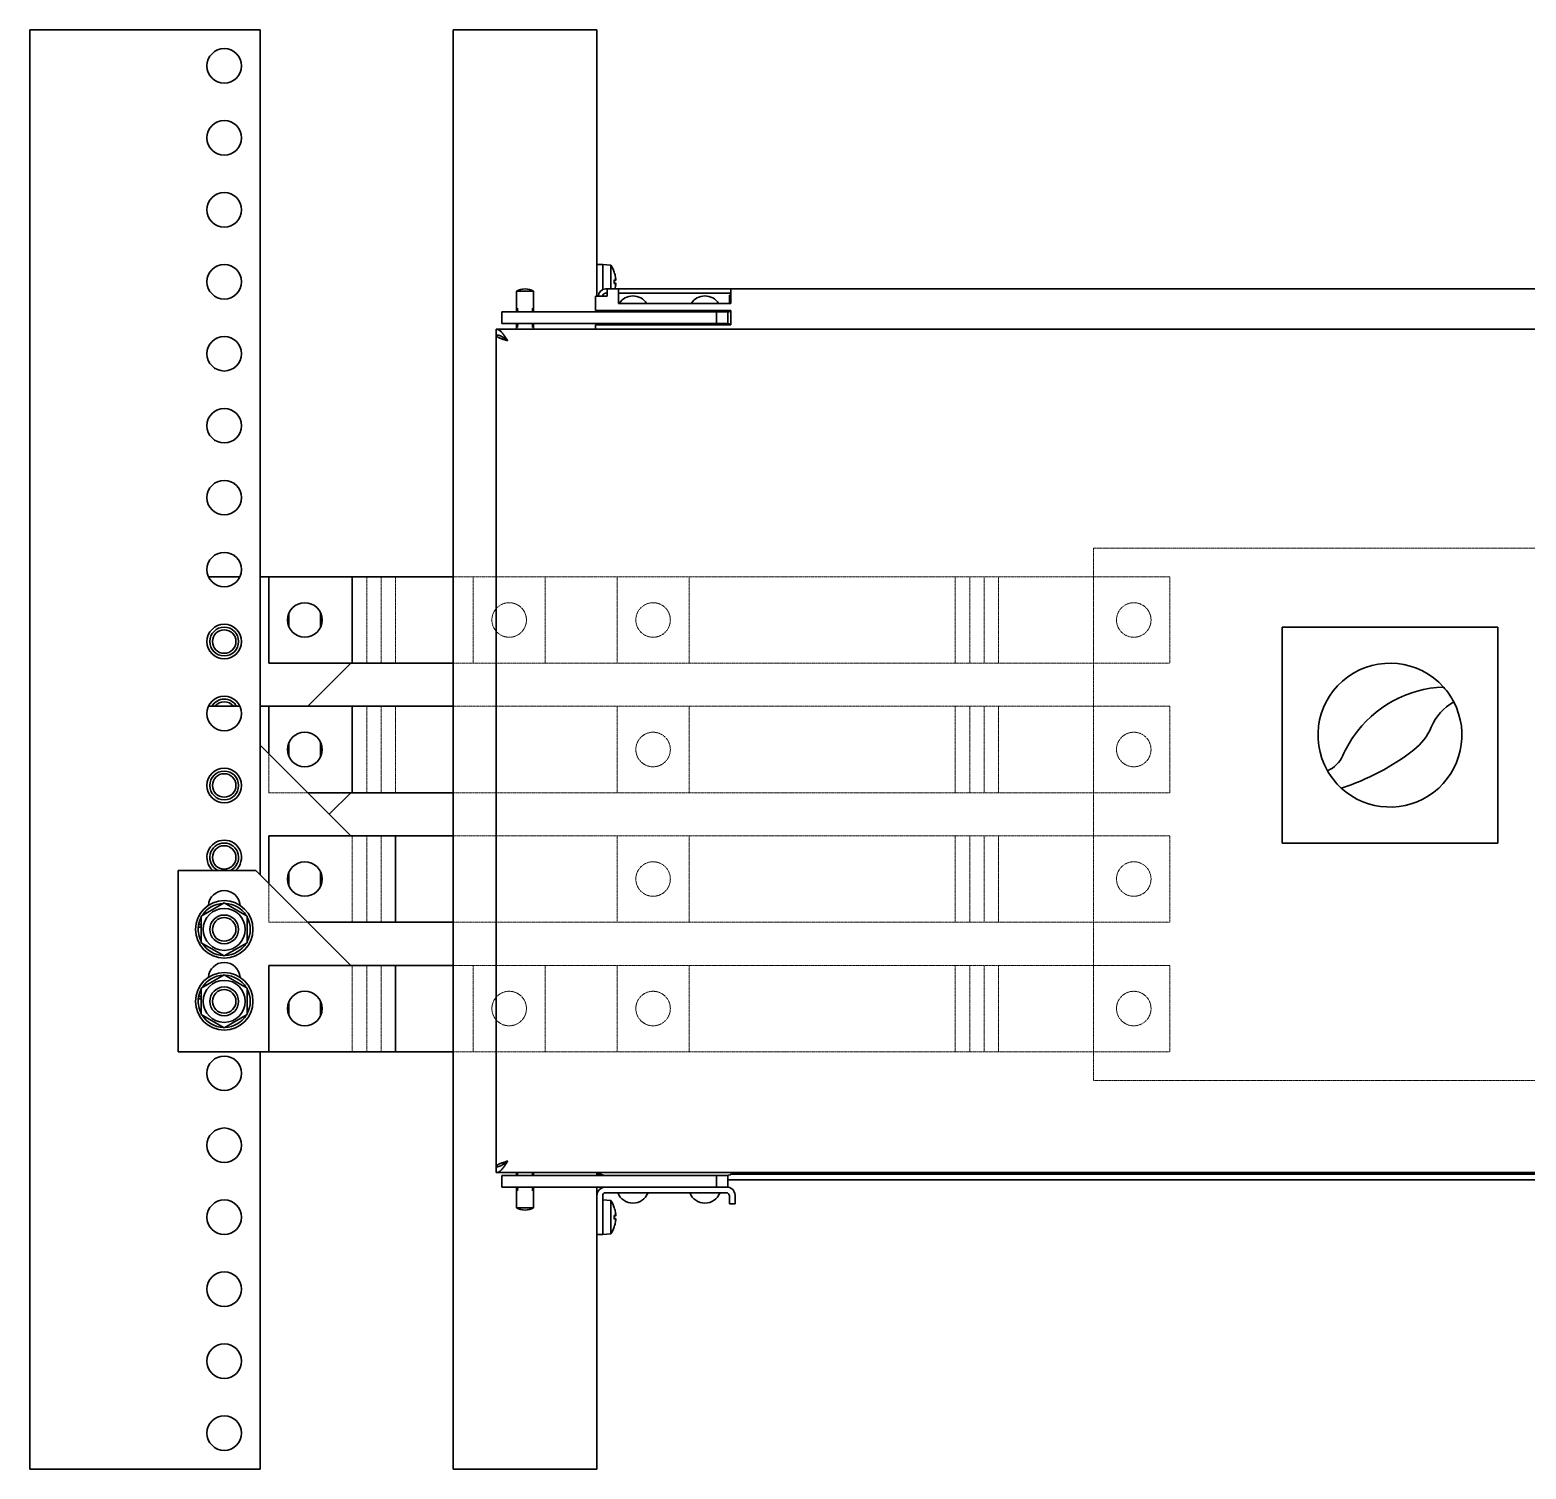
# Model space of a CAD drawing. Header units: millimetres. Extents: x -116965 to 323937, y 291661 to 566926.
# Drawn here: x -13696 to -13176, y 314411 to 314911 of the extents above; entities that cross this region are included whole.
import ezdxf

# ---------------------------------------------------------------- set-up
doc = ezdxf.new("R2010")
doc.units = ezdxf.units.MM
doc.linetypes.add('DASHED', pattern=[0.75, 0.5, -0.25])
doc.layers.add('Hidden Edges(Schneider)', color=7, linetype='DASHED', lineweight=18)
doc.layers.add('Visible Edges(Schneider)', color=7, linetype='Continuous', lineweight=35)

msp = doc.modelspace()

# ---------------------------------------------------------------- linework, layer by layer
at = {"layer": 'Hidden Edges(Schneider)', "ltscale": 0.139436}
for p, q in [((-13326.573145, 314730.988073), (-13071.573145, 314730.988073)), ((-13071.573145, 314545.988073), (-13326.573145, 314545.988073))]:
    msp.add_line(p, q, dxfattribs=at)
at = {"layer": 'Hidden Edges(Schneider)', "ltscale": 0.142813}
msp.add_line((-13326.573145, 314545.988073), (-13326.573145, 314730.988073), dxfattribs=at)
at = {"layer": 'Hidden Edges(Schneider)', "ltscale": 0.131234}
for p, q in [((-13579.073145, 314720.988073), (-13579.073145, 314690.988073)), ((-13574.073145, 314720.988073), (-13574.073145, 314690.988073)), ((-13569.073145, 314720.988073), (-13569.073145, 314690.988073)), ((-13542.073145, 314720.988073), (-13542.073145, 314690.988073)), ((-13517.073145, 314720.988073), (-13517.073145, 314690.988073)), ((-13492.073145, 314690.988073), (-13492.073145, 314720.988073)), ((-13467.073145, 314720.988073), (-13467.073145, 314690.988073)), ((-13374.573145, 314720.988073), (-13374.573145, 314690.988073)), ((-13369.573145, 314720.988073), (-13369.573145, 314690.988073)), ((-13364.573145, 314720.988073), (-13364.573145, 314690.988073)), ((-13359.573145, 314720.988073), (-13359.573145, 314690.988073)), ((-13300.073145, 314720.988073), (-13300.073145, 314690.988073)), ((-13579.073145, 314675.988073), (-13579.073145, 314645.988073)), ((-13574.073145, 314645.988073), (-13574.073145, 314675.988073)), ((-13569.073145, 314675.988073), (-13569.073145, 314645.988073)), ((-13492.073145, 314645.988073), (-13492.073145, 314675.988073)), ((-13467.073145, 314675.988073), (-13467.073145, 314645.988073)), ((-13374.573145, 314645.988073), (-13374.573145, 314675.988073)), ((-13369.573145, 314675.988073), (-13369.573145, 314645.988073)), ((-13364.573145, 314645.988073), (-13364.573145, 314675.988073)), ((-13359.573145, 314675.988073), (-13359.573145, 314645.988073)), ((-13300.073145, 314645.988073), (-13300.073145, 314675.988073)), ((-13584.073145, 314600.988073), (-13584.073145, 314630.988073)), ((-13579.073145, 314630.988073), (-13579.073145, 314600.988073)), ((-13574.073145, 314600.988073), (-13574.073145, 314630.988073)), ((-13492.073145, 314600.988073), (-13492.073145, 314630.988073)), ((-13467.073145, 314630.988073), (-13467.073145, 314600.988073)), ((-13374.573145, 314600.988073), (-13374.573145, 314630.988073)), ((-13369.573145, 314630.988073), (-13369.573145, 314600.988073)), ((-13364.573145, 314600.988073), (-13364.573145, 314630.988073)), ((-13359.573145, 314630.988073), (-13359.573145, 314600.988073)), ((-13300.073145, 314600.988073), (-13300.073145, 314630.988073)), ((-13584.073145, 314555.988073), (-13584.073145, 314585.988073)), ((-13579.073145, 314555.988073), (-13579.073145, 314585.988073)), ((-13574.073145, 314555.988073), (-13574.073145, 314585.988073)), ((-13542.073145, 314585.988073), (-13542.073145, 314555.988073)), ((-13517.073145, 314555.988073), (-13517.073145, 314585.988073)), ((-13492.073145, 314555.988073), (-13492.073145, 314585.988073)), ((-13467.073145, 314585.988073), (-13467.073145, 314555.988073)), ((-13374.573145, 314585.988073), (-13374.573145, 314555.988073)), ((-13369.573145, 314585.988073), (-13369.573145, 314555.988073)), ((-13364.573145, 314585.988073), (-13364.573145, 314555.988073)), ((-13359.573145, 314585.988073), (-13359.573145, 314555.988073)), ((-13300.073145, 314585.988073), (-13300.073145, 314555.988073))]:
    msp.add_line(p, q, dxfattribs=at)
at = {"layer": 'Hidden Edges(Schneider)', "ltscale": 0.036067}
for p, q in [((-13542.073145, 314720.988073), (-13549.073145, 314720.988073)), ((-13549.073145, 314690.988073), (-13542.073145, 314690.988073)), ((-13542.073145, 314585.988073), (-13549.073145, 314585.988073)), ((-13549.073145, 314555.988073), (-13542.073145, 314555.988073))]:
    msp.add_line(p, q, dxfattribs=at)
at = {"layer": 'Hidden Edges(Schneider)', "ltscale": 0.142426}
for p, q in [((-13433.544288, 314720.988073), (-13542.073145, 314720.988073)), ((-13542.073145, 314690.988073), (-13433.544288, 314690.988073)), ((-13433.544288, 314585.988073), (-13542.073145, 314585.988073)), ((-13542.073145, 314555.988073), (-13433.544288, 314555.988073))]:
    msp.add_line(p, q, dxfattribs=at)
at = {"layer": 'Hidden Edges(Schneider)', "ltscale": 0.020189}
for p, q in [((-13429.794288, 314720.988073), (-13433.544288, 314720.988073)), ((-13433.544288, 314690.988073), (-13429.794288, 314690.988073)), ((-13429.794288, 314675.988073), (-13433.544288, 314675.988073)), ((-13429.794288, 314645.988073), (-13433.544288, 314645.988073)), ((-13429.794288, 314630.988073), (-13433.544288, 314630.988073)), ((-13429.794288, 314600.988073), (-13433.544288, 314600.988073)), ((-13429.794288, 314585.988073), (-13433.544288, 314585.988073)), ((-13433.544288, 314555.988073), (-13429.794288, 314555.988073))]:
    msp.add_line(p, q, dxfattribs=at)
at = {"layer": 'Hidden Edges(Schneider)', "ltscale": 0.129995}
for p, q in [((-13378.323145, 314720.988073), (-13429.794288, 314720.988073)), ((-13429.794288, 314690.988073), (-13378.323145, 314690.988073)), ((-13378.323145, 314675.988073), (-13429.794288, 314675.988073)), ((-13429.794288, 314645.988073), (-13378.323145, 314645.988073)), ((-13378.323145, 314630.988073), (-13429.794288, 314630.988073)), ((-13429.794288, 314600.988073), (-13378.323145, 314600.988073)), ((-13378.323145, 314585.988073), (-13429.794288, 314585.988073)), ((-13429.794288, 314555.988073), (-13378.323145, 314555.988073))]:
    msp.add_line(p, q, dxfattribs=at)
at = {"layer": 'Hidden Edges(Schneider)', "ltscale": 0.040479}
for p, q in [((-13374.573145, 314720.988073), (-13378.323145, 314720.988073)), ((-13378.323145, 314690.988073), (-13374.573145, 314690.988073)), ((-13374.573145, 314675.988073), (-13378.323145, 314675.988073)), ((-13374.573145, 314645.988073), (-13378.323145, 314645.988073)), ((-13374.573145, 314630.988073), (-13378.323145, 314630.988073)), ((-13374.573145, 314600.988073), (-13378.323145, 314600.988073)), ((-13374.573145, 314585.988073), (-13378.323145, 314585.988073)), ((-13378.323145, 314555.988073), (-13374.573145, 314555.988073))]:
    msp.add_line(p, q, dxfattribs=at)
at = {"layer": 'Hidden Edges(Schneider)', "ltscale": 0.128838}
for p, q in [((-13374.573145, 314720.988073), (-13362.073145, 314720.988073)), ((-13362.073145, 314690.988073), (-13374.573145, 314690.988073)), ((-13374.573145, 314675.988073), (-13362.073145, 314675.988073)), ((-13374.573145, 314645.988073), (-13362.073145, 314645.988073)), ((-13374.573145, 314630.988073), (-13362.073145, 314630.988073)), ((-13374.573145, 314600.988073), (-13362.073145, 314600.988073)), ((-13374.573145, 314585.988073), (-13362.073145, 314585.988073)), ((-13362.073145, 314555.988073), (-13374.573145, 314555.988073))]:
    msp.add_line(p, q, dxfattribs=at)
at = {"layer": 'Hidden Edges(Schneider)', "ltscale": 0.135608}
for p, q in [((-13300.073145, 314720.988073), (-13362.073145, 314720.988073)), ((-13362.073145, 314690.988073), (-13300.073145, 314690.988073)), ((-13300.073145, 314675.988073), (-13362.073145, 314675.988073)), ((-13362.073145, 314645.988073), (-13300.073145, 314645.988073)), ((-13300.073145, 314630.988073), (-13362.073145, 314630.988073)), ((-13362.073145, 314600.988073), (-13300.073145, 314600.988073)), ((-13300.073145, 314585.988073), (-13362.073145, 314585.988073)), ((-13362.073145, 314555.988073), (-13300.073145, 314555.988073))]:
    msp.add_line(p, q, dxfattribs=at)
at = {"layer": 'Hidden Edges(Schneider)', "ltscale": 0.13783}
for p, q in [((-13433.544288, 314675.988073), (-13549.073145, 314675.988073)), ((-13549.073145, 314645.988073), (-13433.544288, 314645.988073)), ((-13433.544288, 314630.988073), (-13549.073145, 314630.988073)), ((-13549.073145, 314600.988073), (-13433.544288, 314600.988073))]:
    msp.add_line(p, q, dxfattribs=at)
at = {"layer": 'Hidden Edges(Schneider)', "ltscale": 0.06965}
for p, q in [((-13613.073145, 314645.988073), (-13613.073145, 314659.488073)), ((-13613.073145, 314645.988073), (-13599.573145, 314645.988073)), ((-13613.073145, 314600.988073), (-13613.073145, 314614.488073)), ((-13613.073145, 314600.988073), (-13599.573145, 314600.988073))]:
    msp.add_line(p, q, dxfattribs=at)
at = {"layer": 'Hidden Edges(Schneider)', "ltscale": 0.164913}
for centre in [(-13529.573145, 314705.988073), (-13479.573145, 314705.988073), (-13312.573145, 314705.988073), (-13479.573145, 314660.988073), (-13312.573145, 314660.988073), (-13479.573145, 314615.988073), (-13312.573145, 314615.988073), (-13529.573145, 314570.988073), (-13479.573145, 314570.988073), (-13312.573145, 314570.988073)]:
    msp.add_circle(centre, 6, dxfattribs=at)
at = {"layer": 'Visible Edges(Schneider)'}
for p, q in [((-13616.073145, 314910.988073), (-13696.073145, 314910.988073)), ((-13696.073145, 314410.988073), (-13696.073145, 314910.988073)), ((-13616.073145, 314617.488073), (-13616.073145, 314910.988073)), ((-13549.073145, 314910.988073), (-13545.073145, 314910.988073)), ((-13549.073145, 314410.988073), (-13549.073145, 314910.988073)), ((-13503.073145, 314910.988073), (-13545.073145, 314910.988073)), ((-13503.073145, 314910.988073), (-13499.073145, 314910.988073)), ((-13499.073145, 314818.488073), (-13499.073145, 314910.988073)), ((-13497.073145, 314829.488073), (-13499.073145, 314829.488073)), ((-13497.073145, 314829.488073), (-13497.073145, 314822.988073)), ((-13494.296594, 314829.245156), (-13497.073145, 314829.488073)), ((-13494.296594, 314829.245156), (-13494.296594, 314820.988073)), ((-13497.073145, 314822.988073), (-13497.073145, 314820.779361)), ((-13493.046992, 314826.762608), (-13493.046992, 314826.777708)), ((-13493.046992, 314822.843149), (-13493.046992, 314824.132998)), ((-13492.607267, 314823.937267), (-13493.046992, 314823.898796)), ((-13492.607267, 314823.038879), (-13493.046992, 314823.07735)), ((-13492.576628, 314824.589211), (-13492.605309, 314824.586702)), ((-13521.073145, 314820.188073), (-13527.073145, 314820.188073)), ((-13527.073145, 314812.988073), (-13527.073145, 314820.188073)), ((-13521.073145, 314812.988073), (-13521.073145, 314820.188073)), ((-13499.573145, 314818.488073), (-13499.573145, 314813.488073)), ((-13495.573145, 314818.488073), (-13499.573145, 314818.488073)), ((-13496.073145, 314820.988073), (-13495.573145, 314820.988073)), ((-13495.573145, 314819.488073), (-13496.073145, 314819.488073)), ((-13491.573145, 314820.988073), (-13495.573145, 314820.988073)), ((-13495.573145, 314818.488073), (-13495.573145, 314820.988073)), ((-13492.576628, 314822.386936), (-13492.605309, 314822.389445)), ((-13452.573145, 314820.988073), (-13491.573145, 314820.988073)), ((-13491.573145, 314820.988073), (-13491.573145, 314818.488073)), ((-13452.573145, 314819.488073), (-13491.573145, 314819.488073)), ((-13491.573145, 314815.988073), (-13491.573145, 314818.488073)), ((-13452.573145, 314818.788073), (-13453.073145, 314818.788073)), ((-13453.073145, 314815.988073), (-13453.073145, 314818.788073)), ((-12946.573145, 314820.988073), (-13452.573145, 314820.988073)), ((-13452.573145, 314818.488073), (-13452.573145, 314820.988073)), ((-13452.573145, 314818.488073), (-13452.573145, 314815.988073)), ((-13532.073145, 314812.988073), (-13529.073145, 314812.988073)), ((-13532.073145, 314808.988073), (-13532.073145, 314812.988073)), ((-13480.073145, 314812.988073), (-13529.073145, 314812.988073)), ((-13499.573145, 314813.488073), (-13452.573145, 314813.488073)), ((-13499.073145, 314812.988073), (-13499.073145, 314813.488073)), ((-13498.573145, 314812.988073), (-13498.573145, 314813.488073)), ((-13497.073145, 314813.488073), (-13497.073145, 314812.988073)), ((-13452.573145, 314815.988073), (-13491.573145, 314815.988073)), ((-13480.073145, 314812.988073), (-13457.573145, 314812.988073)), ((-13453.573145, 314812.988073), (-13457.573145, 314812.988073)), ((-13457.573145, 314808.988073), (-13457.573145, 314812.988073)), ((-13453.573145, 314808.988073), (-13453.573145, 314812.988073)), ((-13452.573145, 314813.488073), (-13452.573145, 314808.488073)), ((-13532.073145, 314808.988073), (-13529.073145, 314808.988073)), ((-13480.073145, 314808.988073), (-13529.073145, 314808.988073)), ((-13527.073145, 314806.988073), (-13527.073145, 314808.988073)), ((-13521.073145, 314806.988073), (-13521.073145, 314808.988073)), ((-13452.573145, 314808.488073), (-13499.573145, 314808.488073)), ((-13499.573145, 314808.488073), (-13499.573145, 314806.988073)), ((-13499.073145, 314808.488073), (-13499.073145, 314808.988073)), ((-13498.573145, 314808.488073), (-13498.573145, 314808.988073)), ((-13497.073145, 314808.988073), (-13497.073145, 314808.488073)), ((-13480.073145, 314808.988073), (-13457.573145, 314808.988073)), ((-13453.573145, 314808.988073), (-13457.573145, 314808.988073)), ((-13534.073154, 314804.988069), (-13534.073154, 314806.988077)), ((-13534.073145, 314806.988073), (-12864.073145, 314806.988073)), ((-13533.264484, 314804.888073), (-13534.073145, 314804.888073)), ((-13534.073145, 314516.088073), (-13534.073145, 314804.888073)), ((-13634.027501, 314720.988073), (-13623.118789, 314720.988073)), ((-13616.073145, 314720.988073), (-13613.073145, 314720.988073)), ((-13613.073145, 314720.988073), (-13613.073145, 314690.988073)), ((-13591.573145, 314720.988073), (-13613.073145, 314720.988073)), ((-13584.073145, 314720.988073), (-13591.573145, 314720.988073)), ((-13584.073145, 314720.988073), (-13584.073145, 314690.988073)), ((-13584.073145, 314720.988073), (-13571.573145, 314720.988073)), ((-13549.073145, 314720.988073), (-13571.573145, 314720.988073)), ((-13606.073145, 314703.590157), (-13606.073145, 314708.385989)), ((-13595.073145, 314708.385989), (-13595.073145, 314703.590157)), ((-13261.073145, 314703.488073), (-13186.073145, 314703.488073)), ((-13261.073145, 314628.488073), (-13261.073145, 314703.488073)), ((-13186.073145, 314703.488073), (-13186.073145, 314628.488073)), ((-13613.073145, 314690.988073), (-13591.573145, 314690.988073)), ((-13584.573145, 314690.988073), (-13599.573145, 314675.988073)), ((-13591.573145, 314690.988073), (-13584.073145, 314690.988073)), ((-13571.573145, 314690.988073), (-13584.073145, 314690.988073)), ((-13571.573145, 314690.988073), (-13549.073145, 314690.988073)), ((-13634.027501, 314675.988073), (-13623.118789, 314675.988073)), ((-13616.073145, 314675.988073), (-13613.073145, 314675.988073)), ((-13613.073145, 314659.488073), (-13613.073145, 314675.988073)), ((-13591.573145, 314675.988073), (-13613.073145, 314675.988073)), ((-13584.073145, 314675.988073), (-13591.573145, 314675.988073)), ((-13584.073145, 314645.988073), (-13584.073145, 314675.988073)), ((-13584.073145, 314675.988073), (-13571.573145, 314675.988073)), ((-13549.073145, 314675.988073), (-13571.573145, 314675.988073)), ((-13616.073145, 314662.488073), (-13584.573145, 314630.988073)), ((-13606.073145, 314658.590157), (-13606.073145, 314663.385989)), ((-13595.073145, 314663.385989), (-13595.073145, 314658.590157)), ((-13599.573145, 314645.988073), (-13591.573145, 314645.988073)), ((-13584.573145, 314645.988073), (-13592.073145, 314638.488073)), ((-13584.073145, 314645.988073), (-13591.573145, 314645.988073)), ((-13584.073145, 314645.988073), (-13571.573145, 314645.988073)), ((-13571.573145, 314645.988073), (-13549.073145, 314645.988073)), ((-13613.073145, 314614.488073), (-13613.073145, 314630.988073)), ((-13581.573145, 314630.988073), (-13613.073145, 314630.988073)), ((-13581.573145, 314630.988073), (-13569.073145, 314630.988073)), ((-13561.573145, 314630.988073), (-13569.073145, 314630.988073)), ((-13569.073145, 314630.988073), (-13569.073145, 314600.988073)), ((-13549.073145, 314630.988073), (-13561.573145, 314630.988073)), ((-13186.073145, 314628.488073), (-13261.073145, 314628.488073)), ((-13644.573145, 314618.988073), (-13617.573145, 314618.988073)), ((-13644.573145, 314555.988073), (-13644.573145, 314618.988073)), ((-13617.573145, 314618.988073), (-13584.573145, 314585.988073)), ((-13606.073145, 314613.590157), (-13606.073145, 314618.385989)), ((-13595.073145, 314618.385989), (-13595.073145, 314613.590157)), ((-13636.573145, 314603.106875), (-13628.573145, 314607.725677)), ((-13628.573145, 314607.725677), (-13620.573145, 314603.106875)), ((-13636.573145, 314599.318244), (-13637.584988, 314599.318244)), ((-13637.460092, 314600.198244), (-13636.573145, 314600.198244)), ((-13636.573145, 314593.869271), (-13636.573145, 314603.106875)), ((-13620.573145, 314603.106875), (-13620.573145, 314593.869271)), ((-13599.573145, 314600.988073), (-13581.573145, 314600.988073)), ((-13581.573145, 314600.988073), (-13569.073145, 314600.988073)), ((-13561.573145, 314600.988073), (-13569.073145, 314600.988073)), ((-13561.573145, 314600.988073), (-13549.073145, 314600.988073)), ((-13628.573145, 314589.250469), (-13636.573145, 314593.869271)), ((-13620.573145, 314593.869271), (-13628.573145, 314589.250469)), ((-13613.073145, 314555.988073), (-13613.073145, 314585.988073)), ((-13581.573145, 314585.988073), (-13613.073145, 314585.988073)), ((-13581.573145, 314585.988073), (-13569.073145, 314585.988073)), ((-13561.573145, 314585.988073), (-13569.073145, 314585.988073)), ((-13569.073145, 314555.988073), (-13569.073145, 314585.988073)), ((-13549.073145, 314585.988073), (-13561.573145, 314585.988073)), ((-13636.573145, 314578.106875), (-13628.573145, 314582.725677)), ((-13628.573145, 314582.725677), (-13620.573145, 314578.106875)), ((-13636.573145, 314574.318244), (-13637.584988, 314574.318244)), ((-13637.460092, 314575.198244), (-13636.573145, 314575.198244)), ((-13636.573145, 314568.869271), (-13636.573145, 314578.106875)), ((-13620.573145, 314578.106875), (-13620.573145, 314568.869271)), ((-13606.073145, 314568.590157), (-13606.073145, 314573.385989)), ((-13595.073145, 314573.385989), (-13595.073145, 314568.590157)), ((-13628.573145, 314564.250469), (-13636.573145, 314568.869271)), ((-13620.573145, 314568.869271), (-13628.573145, 314564.250469)), ((-13613.073145, 314555.988073), (-13644.573145, 314555.988073)), ((-13616.073145, 314410.988073), (-13616.073145, 314555.988073)), ((-13613.073145, 314555.988073), (-13581.573145, 314555.988073)), ((-13569.073145, 314555.988073), (-13581.573145, 314555.988073)), ((-13569.073145, 314555.988073), (-13561.573145, 314555.988073)), ((-13561.573145, 314555.988073), (-13549.073145, 314555.988073)), ((-13534.073154, 314513.988073), (-13534.073154, 314515.988073)), ((-13534.073145, 314516.088073), (-13533.264484, 314516.088073)), ((-12864.073145, 314513.988073), (-13534.073145, 314513.988073)), ((-13532.073145, 314512.988073), (-13529.073145, 314512.988073)), ((-13532.073145, 314508.988073), (-13532.073145, 314512.988073)), ((-13480.073145, 314512.988073), (-13529.073145, 314512.988073)), ((-13527.073145, 314512.988073), (-13527.073145, 314513.988073)), ((-13521.073145, 314512.988073), (-13521.073145, 314513.988073)), ((-13499.073145, 314512.988073), (-13499.073145, 314513.988073)), ((-13498.073145, 314513.588073), (-13499.073145, 314513.588073)), ((-13497.731458, 314513.488073), (-13499.073145, 314513.488073)), ((-13498.073145, 314513.752005), (-13498.073145, 314513.588073)), ((-13480.073145, 314512.988073), (-13457.573145, 314512.988073)), ((-13453.573145, 314512.988073), (-13457.573145, 314512.988073)), ((-13457.573145, 314508.988073), (-13457.573145, 314512.988073)), ((-13453.573145, 314508.988073), (-13453.573145, 314512.988073)), ((-12899.073145, 314511.488073), (-13453.573145, 314511.488073)), ((-12899.073145, 314513.488073), (-13452.414833, 314513.488073)), ((-13532.073145, 314508.988073), (-13529.073145, 314508.988073)), ((-13480.073145, 314508.988073), (-13529.073145, 314508.988073)), ((-13527.073145, 314501.788073), (-13527.073145, 314508.988073)), ((-13521.073145, 314501.788073), (-13521.073145, 314508.988073)), ((-13499.073145, 314410.988073), (-13499.073145, 314508.988073)), ((-13497.073145, 314498.988073), (-13497.073145, 314505.988073)), ((-13496.073145, 314506.988073), (-13454.073145, 314506.988073)), ((-13480.073145, 314508.988073), (-13457.573145, 314508.988073)), ((-13453.573145, 314508.988073), (-13457.573145, 314508.988073)), ((-13453.073145, 314503.188073), (-13453.073145, 314505.988073)), ((-13451.073145, 314505.988073), (-13451.073145, 314503.188073)), ((-13521.073145, 314501.788073), (-13527.073145, 314501.788073)), ((-13494.296594, 314504.245156), (-13497.073145, 314504.488073)), ((-13494.296594, 314504.245156), (-13494.296594, 314492.73099)), ((-13493.046992, 314501.762608), (-13493.046992, 314501.777708)), ((-13453.073145, 314503.188073), (-13451.073145, 314503.188073)), ((-13497.073145, 314498.988073), (-13497.073145, 314492.488073)), ((-13493.046992, 314497.843149), (-13493.046992, 314499.132998)), ((-13492.607267, 314498.937267), (-13493.046992, 314498.898796)), ((-13492.607267, 314498.038879), (-13493.046992, 314498.07735)), ((-13493.046992, 314495.198438), (-13493.046992, 314495.213539)), ((-13492.576628, 314499.589211), (-13492.605309, 314499.586702)), ((-13492.576628, 314497.386936), (-13492.605309, 314497.389445)), ((-13499.073145, 314492.488073), (-13497.073145, 314492.488073)), ((-13494.296594, 314492.73099), (-13497.073145, 314492.488073)), ((-13616.073145, 314410.988073), (-13696.073145, 314410.988073)), ((-13545.073145, 314410.988073), (-13549.073145, 314410.988073)), ((-13545.073145, 314410.988073), (-13503.073145, 314410.988073)), ((-13499.073145, 314410.988073), (-13503.073145, 314410.988073))]:
    msp.add_line(p, q, dxfattribs=at)
at = {"layer": 'Visible Edges(Schneider)', "flags": 128}
for points in [[(-13493.063824, 314824.145327), (-13493.062528, 314824.144896), (-13493.061278, 314824.144454), (-13493.060074, 314824.144002), (-13493.058916, 314824.143539), (-13493.057807, 314824.143067), (-13493.056746, 314824.142585), (-13493.055735, 314824.142095), (-13493.054774, 314824.141598), (-13493.053865, 314824.141092), (-13493.053008, 314824.14058), (-13493.052204, 314824.140061), (-13493.051454, 314824.139537), (-13493.050759, 314824.139008), (-13493.05012, 314824.138474), (-13493.049538, 314824.137935), (-13493.049013, 314824.137394), (-13493.048547, 314824.136849), (-13493.04814, 314824.136301), (-13493.047793, 314824.135752), (-13493.047507, 314824.135202), (-13493.047283, 314824.134651), (-13493.047122, 314824.134099), (-13493.047025, 314824.133548), (-13493.046992, 314824.132998)], [(-13493.046992, 314822.843149), (-13493.047025, 314822.842599), (-13493.047122, 314822.842047), (-13493.047283, 314822.841496), (-13493.047507, 314822.840945), (-13493.047793, 314822.840394), (-13493.04814, 314822.839845), (-13493.048547, 314822.839298), (-13493.049013, 314822.838753), (-13493.049538, 314822.838211), (-13493.05012, 314822.837673), (-13493.050759, 314822.837139), (-13493.051454, 314822.836609), (-13493.052204, 314822.836085), (-13493.053008, 314822.835566), (-13493.053865, 314822.835054), (-13493.054774, 314822.834549), (-13493.055735, 314822.834051), (-13493.056746, 314822.833561), (-13493.057807, 314822.83308), (-13493.058916, 314822.832607), (-13493.060074, 314822.832145), (-13493.061278, 314822.831692), (-13493.062528, 314822.83125), (-13493.063824, 314822.83082)], [(-13492.61842, 314825.124874), (-13492.612642, 314825.090564), (-13492.606964, 314825.055378), (-13492.601453, 314825.019696), (-13492.596177, 314824.983898), (-13492.591203, 314824.948366), (-13492.586596, 314824.913471), (-13492.582391, 314824.879537), (-13492.578614, 314824.846866), (-13492.57529, 314824.815759), (-13492.572443, 314824.786519), (-13492.570074, 314824.759157), (-13492.568121, 314824.73296), (-13492.566608, 314824.708172), (-13492.565566, 314824.685128), (-13492.565028, 314824.664164), (-13492.565024, 314824.645608), (-13492.565551, 314824.629636), (-13492.56658, 314824.616292), (-13492.568079, 314824.605614), (-13492.570017, 314824.597641), (-13492.572374, 314824.592375), (-13492.57521, 314824.589632), (-13492.578523, 314824.589483), (-13492.582298, 314824.592056)], [(-13492.582298, 314824.46396), (-13492.578607, 314824.42881), (-13492.575379, 314824.394156), (-13492.572532, 314824.35906), (-13492.57008, 314824.323606), (-13492.568066, 314824.288199), (-13492.566528, 314824.253244), (-13492.565508, 314824.219147), (-13492.565024, 314824.186268), (-13492.565058, 314824.154887), (-13492.565588, 314824.125279), (-13492.566592, 314824.097719), (-13492.56805, 314824.072453), (-13492.569996, 314824.048905), (-13492.57244, 314824.026968), (-13492.575367, 314824.006931), (-13492.57876, 314823.989083), (-13492.582604, 314823.973714), (-13492.586872, 314823.961046), (-13492.591505, 314823.951092), (-13492.596437, 314823.943832), (-13492.601605, 314823.939242), (-13492.606942, 314823.9373), (-13492.612517, 314823.937931), (-13492.61842, 314823.941147)], [(-13492.61842, 314823.035), (-13492.612642, 314823.038129), (-13492.606964, 314823.038734), (-13492.601453, 314823.036739), (-13492.596177, 314823.032067), (-13492.591203, 314823.024642), (-13492.586596, 314823.014415), (-13492.582391, 314823.001541), (-13492.578614, 314822.986259), (-13492.57529, 314822.968811), (-13492.572443, 314822.949437), (-13492.570074, 314822.928157), (-13492.568121, 314822.904412), (-13492.566608, 314822.878357), (-13492.565566, 314822.850223), (-13492.565028, 314822.820236), (-13492.565024, 314822.788631), (-13492.565551, 314822.755729), (-13492.56658, 314822.721932), (-13492.568079, 314822.687645), (-13492.570017, 314822.653272), (-13492.572374, 314822.619024), (-13492.57521, 314822.583961), (-13492.578523, 314822.548218), (-13492.582298, 314822.512186)], [(-13492.582298, 314822.384091), (-13492.578606, 314822.38665), (-13492.575377, 314822.386609), (-13492.572532, 314822.38392), (-13492.570081, 314822.37854), (-13492.568066, 314822.370446), (-13492.566528, 314822.359621), (-13492.565508, 314822.346044), (-13492.565024, 314822.329806), (-13492.565058, 314822.311189), (-13492.565588, 314822.290493), (-13492.566592, 314822.26802), (-13492.568051, 314822.244041), (-13492.569997, 314822.218001), (-13492.572442, 314822.18978), (-13492.575369, 314822.159648), (-13492.578762, 314822.127878), (-13492.582605, 314822.09474), (-13492.586873, 314822.060533), (-13492.591506, 314822.025642), (-13492.596439, 314821.990462), (-13492.601606, 314821.955394), (-13492.606943, 314821.920834), (-13492.612517, 314821.886309), (-13492.61842, 314821.851272)], [(-13534.073154, 314806.988077), (-13533.906184, 314806.979475), (-13533.739368, 314806.953764), (-13533.572513, 314806.91102), (-13533.405467, 314806.851377), (-13533.238612, 314806.775198), (-13533.071796, 314806.682787), (-13532.904826, 314806.57443), (-13532.73801, 314806.450758), (-13532.571651, 314806.312647), (-13532.405559, 314806.160593), (-13532.239543, 314805.99515), (-13532.073489, 314805.81687), (-13531.907169, 314805.626268), (-13531.740428, 314805.42388), (-13531.573497, 314805.21081), (-13531.406833, 314804.988565), (-13531.240283, 314804.757891), (-13531.073657, 314804.519548), (-13530.906764, 314804.274282), (-13530.739871, 314804.023428), (-13530.573245, 314803.768549), (-13530.406696, 314803.510485), (-13530.240031, 314803.250036), (-13530.073138, 314802.988081)], [(-13530.073138, 314802.988081), (-13530.240375, 314803.119326), (-13530.407344, 314803.249807), (-13530.574275, 314803.379125), (-13530.741283, 314803.506822), (-13530.908557, 314803.632498), (-13531.07545, 314803.755102), (-13531.241695, 314803.873949), (-13531.407481, 314803.988733), (-13531.572963, 314804.099092), (-13531.738368, 314804.204683), (-13531.903812, 314804.3052), (-13532.069484, 314804.400263), (-13532.235576, 314804.489565), (-13532.402278, 314804.572763), (-13532.569553, 314804.649439), (-13532.736636, 314804.718866), (-13532.903568, 314804.780798), (-13533.070537, 314804.835043), (-13533.237697, 314804.881391), (-13533.404971, 314804.919615), (-13533.572017, 314804.949465), (-13533.73891, 314804.970865), (-13533.905917, 314804.983759), (-13534.073154, 314804.988069)], [(-13530.073138, 314802.988081), (-13530.335208, 314803.067388), (-13530.596019, 314803.146639), (-13530.854694, 314803.225946), (-13531.109935, 314803.305216), (-13531.360103, 314803.384294), (-13531.604472, 314803.463278), (-13531.842281, 314803.542223), (-13532.072726, 314803.621263), (-13532.295047, 314803.700437), (-13532.508136, 314803.779726), (-13532.710353, 314803.858843), (-13532.901012, 314803.937826), (-13533.07954, 314804.01679), (-13533.245326, 314804.095793), (-13533.397838, 314804.174929), (-13533.536426, 314804.254236), (-13533.659984, 314804.333467), (-13533.768131, 314804.412641), (-13533.860446, 314804.491854), (-13533.936626, 314804.571161), (-13533.996173, 314804.650412), (-13534.03886, 314804.729605), (-13534.064571, 314804.808779), (-13534.073154, 314804.888067)], [(-13531.790057, 314804.236669), (-13531.744434, 314804.184713), (-13531.695758, 314804.132814), (-13531.644145, 314804.080953), (-13531.589671, 314804.029093), (-13531.532375, 314803.977213), (-13531.472369, 314803.925314), (-13531.409694, 314803.873339), (-13531.344424, 314803.821268), (-13531.276675, 314803.769121), (-13531.206752, 314803.716993), (-13531.134807, 314803.664942), (-13531.060954, 314803.612909), (-13530.985271, 314803.560896), (-13530.907909, 314803.508863), (-13530.828944, 314803.456812), (-13530.748454, 314803.404684), (-13530.666667, 314803.352518), (-13530.583888, 314803.300409), (-13530.500232, 314803.248377), (-13530.415813, 314803.196344), (-13530.330821, 314803.144331), (-13530.245258, 314803.092298), (-13530.159351, 314803.040228), (-13530.073138, 314802.988081)], [(-13534.073154, 314516.088073), (-13534.064533, 314516.167383), (-13534.038821, 314516.246644), (-13533.996059, 314516.325944), (-13533.936435, 314516.40521), (-13533.860446, 314516.48429), (-13533.768398, 314516.563269), (-13533.660632, 314516.642229), (-13533.537494, 314516.721255), (-13533.399287, 314516.800431), (-13533.246585, 314516.879724), (-13533.080646, 314516.958839), (-13532.902118, 314517.037832), (-13532.71165, 314517.116789), (-13532.509776, 314517.195794), (-13532.297183, 314517.27493), (-13532.074596, 314517.354236), (-13531.843616, 314517.433469), (-13531.605197, 314517.512645), (-13531.360141, 314517.59185), (-13531.10921, 314517.671159), (-13530.854007, 314517.750415), (-13530.595714, 314517.829596), (-13530.335132, 314517.908787), (-13530.073138, 314517.988073)], [(-13534.073154, 314515.988073), (-13533.905917, 314515.992384), (-13533.738948, 314516.005274), (-13533.572017, 314516.026675), (-13533.40501, 314516.056521), (-13533.237735, 314516.09474), (-13533.070842, 314516.141003), (-13532.904598, 314516.194976), (-13532.738811, 314516.256412), (-13532.573329, 314516.325065), (-13532.407924, 314516.400687), (-13532.242481, 314516.483032), (-13532.076808, 314516.571853), (-13531.910716, 314516.666903), (-13531.744014, 314516.767936), (-13531.57674, 314516.874586), (-13531.409656, 314516.985911), (-13531.242725, 314517.101443), (-13531.075755, 314517.220802), (-13530.908595, 314517.343609), (-13530.741321, 314517.469296), (-13530.574275, 314517.597016), (-13530.407382, 314517.726331), (-13530.240375, 314517.856824), (-13530.073138, 314517.988073)], [(-13530.073138, 314517.988073), (-13530.240108, 314517.726006), (-13530.406924, 314517.465275), (-13530.573779, 314517.206721), (-13530.740787, 314516.951292), (-13530.90768, 314516.700534), (-13531.074497, 314516.455376), (-13531.241466, 314516.216614), (-13531.408283, 314515.985633), (-13531.574641, 314515.763837), (-13531.740733, 314515.551872), (-13531.906749, 314515.350384), (-13532.072803, 314515.160019), (-13532.239124, 314514.981423), (-13532.405864, 314514.815241), (-13532.572795, 314514.662496), (-13532.739459, 314514.524252), (-13532.906009, 314514.40091), (-13533.072635, 314514.292863), (-13533.239528, 314514.200505), (-13533.406421, 314514.124392), (-13533.573047, 314514.064956), (-13533.739597, 314514.022334), (-13533.906261, 314513.996661), (-13534.073154, 314513.988073)], [(-13530.073138, 314517.988073), (-13530.159389, 314517.935899), (-13530.245296, 314517.883828), (-13530.330745, 314517.831835), (-13530.41566, 314517.779897), (-13530.499889, 314517.72799), (-13530.583316, 314517.676091), (-13530.665828, 314517.624174), (-13530.747272, 314517.572217), (-13530.827609, 314517.520194), (-13530.906688, 314517.468084), (-13530.984355, 314517.415882), (-13531.060191, 314517.363752), (-13531.13412, 314517.311716), (-13531.205951, 314517.259749), (-13531.275645, 314517.207827), (-13531.343089, 314517.155926), (-13531.408206, 314517.104022), (-13531.470882, 314517.052091), (-13531.531039, 314517.000109), (-13531.588603, 314516.948053), (-13531.643459, 314516.895898), (-13531.695415, 314516.843696), (-13531.744319, 314516.791563), (-13531.790057, 314516.739478)], [(-13498.073145, 314513.588068), (-13498.073107, 314513.593866), (-13498.072954, 314513.599646), (-13498.072687, 314513.605425), (-13498.072344, 314513.611204), (-13498.071886, 314513.616983), (-13498.071314, 314513.622744), (-13498.070666, 314513.628523), (-13498.069903, 314513.634283), (-13498.069025, 314513.640062), (-13498.068072, 314513.645822), (-13498.067004, 314513.651583), (-13498.065859, 314513.657343), (-13498.0646, 314513.663103), (-13498.063227, 314513.668863), (-13498.061777, 314513.674623), (-13498.060213, 314513.680384), (-13498.058535, 314513.686125), (-13498.05678, 314513.691885), (-13498.054911, 314513.697645), (-13498.052965, 314513.703386), (-13498.050906, 314513.709146), (-13498.048731, 314513.714888), (-13498.04648, 314513.720648), (-13498.044154, 314513.726408)], [(-13453.093348, 314506.188073), (-13453.091675, 314506.179683), (-13453.090075, 314506.171288), (-13453.088549, 314506.16289), (-13453.087097, 314506.154491), (-13453.085719, 314506.146092), (-13453.084415, 314506.137693), (-13453.083182, 314506.129297), (-13453.082023, 314506.120904), (-13453.080936, 314506.112515), (-13453.079923, 314506.104132), (-13453.078981, 314506.095756), (-13453.078111, 314506.087389), (-13453.077312, 314506.079031), (-13453.076583, 314506.070684), (-13453.075927, 314506.062348), (-13453.075338, 314506.054026), (-13453.074823, 314506.045719), (-13453.074375, 314506.037427), (-13453.073998, 314506.029152), (-13453.073691, 314506.020895), (-13453.073452, 314506.012657), (-13453.073281, 314506.00444), (-13453.073178, 314505.996245), (-13453.073145, 314505.988073)], [(-13451.073144, 314505.988073), (-13451.073156, 314505.996357), (-13451.073192, 314506.004646), (-13451.073249, 314506.012941), (-13451.07333, 314506.021242), (-13451.073433, 314506.029549), (-13451.073559, 314506.037861), (-13451.073709, 314506.046178), (-13451.073883, 314506.054499), (-13451.074079, 314506.062825), (-13451.074298, 314506.071155), (-13451.074541, 314506.079489), (-13451.074806, 314506.087827), (-13451.075095, 314506.096168), (-13451.075407, 314506.104512), (-13451.075743, 314506.112859), (-13451.076103, 314506.121209), (-13451.076484, 314506.129561), (-13451.07689, 314506.137916), (-13451.077319, 314506.146272), (-13451.077772, 314506.15463), (-13451.078249, 314506.162989), (-13451.078749, 314506.17135), (-13451.079272, 314506.179711), (-13451.07982, 314506.188073)], [(-13493.063824, 314499.145327), (-13493.062528, 314499.144896), (-13493.061278, 314499.144454), (-13493.060074, 314499.144002), (-13493.058916, 314499.143539), (-13493.057807, 314499.143067), (-13493.056746, 314499.142585), (-13493.055735, 314499.142095), (-13493.054774, 314499.141598), (-13493.053865, 314499.141092), (-13493.053008, 314499.14058), (-13493.052204, 314499.140061), (-13493.051454, 314499.139537), (-13493.050759, 314499.139008), (-13493.05012, 314499.138474), (-13493.049538, 314499.137935), (-13493.049013, 314499.137394), (-13493.048547, 314499.136849), (-13493.04814, 314499.136301), (-13493.047793, 314499.135752), (-13493.047507, 314499.135202), (-13493.047283, 314499.134651), (-13493.047122, 314499.134099), (-13493.047025, 314499.133548), (-13493.046992, 314499.132998)], [(-13493.046992, 314497.843149), (-13493.047025, 314497.842599), (-13493.047122, 314497.842047), (-13493.047283, 314497.841496), (-13493.047507, 314497.840945), (-13493.047793, 314497.840394), (-13493.04814, 314497.839845), (-13493.048547, 314497.839298), (-13493.049013, 314497.838753), (-13493.049538, 314497.838211), (-13493.05012, 314497.837673), (-13493.050759, 314497.837139), (-13493.051454, 314497.836609), (-13493.052204, 314497.836085), (-13493.053008, 314497.835566), (-13493.053865, 314497.835054), (-13493.054774, 314497.834549), (-13493.055735, 314497.834051), (-13493.056746, 314497.833561), (-13493.057807, 314497.83308), (-13493.058916, 314497.832607), (-13493.060074, 314497.832145), (-13493.061278, 314497.831692), (-13493.062528, 314497.83125), (-13493.063824, 314497.83082)], [(-13492.61842, 314500.124874), (-13492.612642, 314500.090564), (-13492.606964, 314500.055378), (-13492.601453, 314500.019696), (-13492.596177, 314499.983898), (-13492.591203, 314499.948366), (-13492.586596, 314499.913471), (-13492.582391, 314499.879537), (-13492.578614, 314499.846866), (-13492.57529, 314499.815759), (-13492.572443, 314499.786519), (-13492.570074, 314499.759157), (-13492.568121, 314499.73296), (-13492.566608, 314499.708172), (-13492.565566, 314499.685128), (-13492.565028, 314499.664164), (-13492.565024, 314499.645608), (-13492.565551, 314499.629636), (-13492.56658, 314499.616292), (-13492.568079, 314499.605614), (-13492.570017, 314499.597641), (-13492.572374, 314499.592375), (-13492.57521, 314499.589632), (-13492.578523, 314499.589483), (-13492.582298, 314499.592056)], [(-13492.582298, 314499.46396), (-13492.578607, 314499.42881), (-13492.575379, 314499.394156), (-13492.572532, 314499.35906), (-13492.57008, 314499.323606), (-13492.568066, 314499.288199), (-13492.566528, 314499.253244), (-13492.565508, 314499.219147), (-13492.565024, 314499.186268), (-13492.565058, 314499.154887), (-13492.565588, 314499.125279), (-13492.566592, 314499.097719), (-13492.56805, 314499.072453), (-13492.569996, 314499.048905), (-13492.57244, 314499.026968), (-13492.575367, 314499.006931), (-13492.57876, 314498.989083), (-13492.582604, 314498.973714), (-13492.586872, 314498.961046), (-13492.591505, 314498.951092), (-13492.596437, 314498.943832), (-13492.601605, 314498.939242), (-13492.606942, 314498.9373), (-13492.612517, 314498.937931), (-13492.61842, 314498.941147)], [(-13492.61842, 314498.035), (-13492.612642, 314498.038129), (-13492.606964, 314498.038734), (-13492.601453, 314498.036739), (-13492.596177, 314498.032067), (-13492.591203, 314498.024642), (-13492.586596, 314498.014415), (-13492.582391, 314498.001541), (-13492.578614, 314497.986259), (-13492.57529, 314497.968811), (-13492.572443, 314497.949437), (-13492.570074, 314497.928157), (-13492.568121, 314497.904412), (-13492.566608, 314497.878357), (-13492.565566, 314497.850223), (-13492.565028, 314497.820236), (-13492.565024, 314497.788631), (-13492.565551, 314497.755729), (-13492.56658, 314497.721932), (-13492.568079, 314497.687645), (-13492.570017, 314497.653272), (-13492.572374, 314497.619024), (-13492.57521, 314497.583961), (-13492.578523, 314497.548218), (-13492.582298, 314497.512186)], [(-13492.582298, 314497.384091), (-13492.578606, 314497.38665), (-13492.575377, 314497.386609), (-13492.572532, 314497.38392), (-13492.570081, 314497.37854), (-13492.568066, 314497.370446), (-13492.566528, 314497.359621), (-13492.565508, 314497.346044), (-13492.565024, 314497.329806), (-13492.565058, 314497.311189), (-13492.565588, 314497.290493), (-13492.566592, 314497.26802), (-13492.568051, 314497.244041), (-13492.569997, 314497.218001), (-13492.572442, 314497.18978), (-13492.575369, 314497.159648), (-13492.578762, 314497.127878), (-13492.582605, 314497.09474), (-13492.586873, 314497.060533), (-13492.591506, 314497.025642), (-13492.596439, 314496.990462), (-13492.601606, 314496.955394), (-13492.606943, 314496.920834), (-13492.612517, 314496.886309), (-13492.61842, 314496.851272)]]:
    msp.add_lwpolyline(points, dxfattribs=at)
at = {"layer": 'Visible Edges(Schneider)'}
for centre, radius in [((-13628.573145, 314898.488073), 6), ((-13628.573145, 314873.488073), 6), ((-13628.573145, 314848.488073), 6), ((-13628.573145, 314823.488073), 6), ((-13628.573145, 314798.488073), 6), ((-13628.573145, 314773.488073), 6), ((-13628.573145, 314748.488073), 6), ((-13628.573145, 314723.488073), 6), ((-13600.573145, 314705.988073), 6), ((-13628.573145, 314698.488073), 6), ((-13628.573145, 314698.488073), 5), ((-13628.573145, 314698.488073), 4.079825), ((-13628.573145, 314673.488073), 6), ((-13600.573145, 314660.988073), 6), ((-13628.573145, 314648.488073), 6), ((-13628.573145, 314648.488073), 5), ((-13628.573145, 314648.488073), 4.079825), ((-13628.573145, 314623.488073), 4.079825), ((-13600.573145, 314615.988073), 6), ((-13628.573145, 314598.488073), 10), ((-13628.573145, 314598.488073), 7.3), ((-13628.573145, 314598.488073), 5), ((-13628.573145, 314598.488073), 4.079825), ((-13628.573145, 314573.488073), 10), ((-13628.573145, 314573.488073), 7.3), ((-13628.573145, 314573.488073), 5), ((-13628.573145, 314573.488073), 4.079825), ((-13600.573145, 314570.988073), 6), ((-13628.573145, 314548.488073), 6), ((-13628.573145, 314523.488073), 6), ((-13628.573145, 314498.488073), 6), ((-13628.573145, 314473.488073), 6), ((-13628.573145, 314448.488073), 6), ((-13628.573145, 314423.488073), 6)]:
    msp.add_circle(centre, radius, dxfattribs=at)
for centre, radius, start, end in [((-13502.473145, 314823.488073), 10, 19.79033099, 35.14925159), ((-13493.330992, 314826.777708), 0.284, 0, 19.79033099), ((-13524.073145, 314814.963073), 6.025, 60.13716564, 119.86283436), ((-13496.073145, 314818.488073), 2.5, 90, 180), ((-13496.073145, 314818.488073), 1, 90, 180), ((-13486.573145, 314812.959948), 5.628125, 32.54993364, 147.45006636), ((-13461.573145, 314812.959948), 5.628125, 32.54993364, 147.45006636), ((-13496.073145, 314815.988073), 3, 250.52877937, 270), ((-13454.073145, 314815.988073), 3, 270, 300), ((-13496.073145, 314805.988073), 3, 90, 109.47122063), ((-13454.073145, 314805.988073), 3, 60, 90), ((-13223.573145, 314665.988073), 25, 41.93173876, 209.76671655), ((-13203.546548, 314643.090349), 39.629582, 92.06511227, 145.64166996), ((-13223.573145, 314665.988073), 25, 27.60821403, 41.93173876), ((-13628.573145, 314673.488073), 5, 30, 150), ((-13628.573145, 314673.488073), 4.079825, 37.79016276, 142.20983724), ((-13223.573145, 314665.988073), 25, 227.41794478, 27.60821403), ((-13192.084663, 314661.442182), 18.637797, 120.05736048, 156.93037134), ((-13227.632571, 314676.582383), 20, 307.98357381, 336.93037134), ((-13201.254439, 314641.523357), 42.406131, 145.64166996, 155.81600176), ((-13249.570582, 314663.221275), 10.558473, 294.00932094, 335.81600176), ((-13264.558703, 314723.873616), 80, 287.50973158, 307.98357381), ((-13223.573145, 314665.988073), 25, 209.76671655, 227.41794478), ((-13628.573145, 314623.488073), 6, 311.40962211, 228.59037789), ((-13628.573145, 314623.488073), 5, 295.84193276, 244.15806724), ((-13628.573145, 314606.488073), 5.5, 3.74642741, 176.25357259), ((-13628.573145, 314598.488073), 9.05, 92.12600265, 147.87399735), ((-13628.573145, 314598.488073), 9.05, 32.12600265, 87.87399735), ((-13628.573145, 314598.488073), 9.05, 174.73676985, 207.87399735), ((-13628.573145, 314598.488073), 9.05, 169.1073703, 174.73676985), ((-13628.573145, 314598.488073), 9.05, 152.12600265, 169.1073703), ((-13628.573145, 314598.488073), 9.05, 332.12600265, 27.87399735), ((-13628.573145, 314598.488073), 9.05, 212.12600265, 267.87399735), ((-13628.573145, 314598.488073), 9.05, 272.12600265, 327.87399735), ((-13628.573145, 314581.488073), 5.5, 3.74642741, 176.25357259), ((-13628.573145, 314573.488073), 9.05, 92.12600265, 147.87399735), ((-13628.573145, 314573.488073), 9.05, 32.12600265, 87.87399735), ((-13628.573145, 314573.488073), 9.05, 174.73676985, 207.87399735), ((-13628.573145, 314573.488073), 9.05, 169.1073703, 174.73676985), ((-13628.573145, 314573.488073), 9.05, 152.12600265, 169.1073703), ((-13628.573145, 314573.488073), 9.05, 332.12600265, 27.87399735), ((-13628.573145, 314573.488073), 9.05, 212.12600265, 267.87399735), ((-13628.573145, 314573.488073), 9.05, 272.12600265, 327.87399735), ((-13496.073145, 314515.988073), 3, 221.8103149, 270), ((-13454.073145, 314515.988073), 3, 270, 318.1896851), ((-13496.073145, 314505.988073), 3, 90, 180), ((-13496.073145, 314505.988073), 1, 90, 180), ((-13486.573145, 314509.016198), 5.628125, 201.12202138, 338.87797862), ((-13461.573145, 314509.016198), 5.628125, 201.12202138, 338.87797862), ((-13454.073145, 314505.988073), 3, 3.82255373, 90), ((-13454.073145, 314505.988073), 1, 11.53695903, 90), ((-13524.073145, 314507.013073), 6.025, 240.13716564, 299.86283436), ((-13502.473145, 314498.488073), 10, 19.79033099, 35.14925159), ((-13493.330992, 314501.777708), 0.284, 0, 19.79033099), ((-13493.330992, 314495.198438), 0.284, 340.20966901, 0), ((-13502.473145, 314498.488073), 10, 324.85074841, 340.20966901)]:
    msp.add_arc(centre, radius, start, end, dxfattribs=at)
for centre, major_axis, ratio, start_param, end_param in [((-13502.416885, 314823.580089), (8.513859, -5.205528), 0.9859433415, 0.7121366806, 0.8881684008), ((-13502.416885, 314822.851635), (9.940381, 0.878713), 0.142546848, 0.1570432502, 0.3330749703), ((-13502.416885, 314824.124511), (9.940381, -0.878713), 0.142546848, 5.9501103368, 6.126142057), ((-13500.090135, 314820.346802), (7.00389, 5.313245), 0.5617746416, 6.0470390891, 6.1058972938), ((-13500.090135, 314826.165503), (-6.566875, 5.844759), 0.6590973009, 3.8388311528, 3.8976893566), ((-13492.016175, 314825.009027), (-0.717846, -0.355425), 0.304044248, 0.4715323901, 0.5269459018), ((-13502.416885, 314823.396058), (-8.513859, -5.205528), 0.9859433415, 2.3402260562, 2.429455973), ((-13500.090135, 314820.810644), (6.566875, 5.844759), 0.6590973009, 5.5270886041, 5.5859468088), ((-13500.090135, 314826.629344), (7.00389, -5.313245), 0.5617746416, 0.1772880134, 0.2361462175), ((-13492.016175, 314821.96712), (0.717846, -0.355425), 0.304044248, 2.6146467622, 2.6700602635), ((-13524.073145, 314793.382438), (0.270398, -36.382494), 0.0821216185, 4.0985350334, 4.1426771166), ((-13524.073145, 314793.382438), (-2.725179, 36.38238), 0.0344768861, 0.9549702702, 0.9991123534), ((-13524.073145, 314793.382438), (2.725179, 36.38238), 0.0344768861, 5.2840729538, 5.328215037), ((-13524.073145, 314793.382438), (-0.270398, -36.382494), 0.0821216185, 2.1405081906, 2.1846502738), ((-13524.073145, 314828.593708), (0.270398, 36.382494), 0.0821216185, 2.1405081906, 2.1846502738), ((-13524.073145, 314828.593708), (-2.725179, -36.38238), 0.0344768861, 5.2840729538, 5.328215037), ((-13524.073145, 314828.593708), (2.725179, -36.38238), 0.0344768861, 0.9549702702, 0.9991123534), ((-13524.073145, 314828.593708), (-0.270398, 36.382494), 0.0821216185, 4.0985350334, 4.1426771166), ((-13524.073145, 314493.382438), (0.270398, -36.382494), 0.0821216185, 4.1096947632, 4.1426771166), ((-13524.073145, 314493.382438), (-2.725179, 36.38238), 0.0344768861, 0.96613, 0.9991123534), ((-13524.073145, 314493.382438), (2.725179, 36.38238), 0.0344768861, 5.2840729538, 5.3170553072), ((-13524.073145, 314493.382438), (-0.270398, -36.382494), 0.0821216185, 2.1405081906, 2.173490544), ((-13524.073145, 314528.593708), (0.270398, 36.382494), 0.0821216185, 2.1405081906, 2.1846502738), ((-13524.073145, 314528.593708), (-2.725179, -36.38238), 0.0344768861, 5.2840729538, 5.328215037), ((-13524.073145, 314528.593708), (2.725179, -36.38238), 0.0344768861, 0.9549702702, 0.9991123534), ((-13524.073145, 314528.593708), (-0.270398, 36.382494), 0.0821216185, 4.0985350334, 4.1426771166), ((-13502.416885, 314498.580089), (8.513859, -5.205528), 0.9859433415, 0.7121366806, 0.8881684008), ((-13502.416885, 314497.851635), (9.940381, 0.878713), 0.142546848, 0.1570432502, 0.3330749703), ((-13502.416885, 314499.124511), (9.940381, -0.878713), 0.142546848, 5.9501103368, 6.126142057), ((-13502.416885, 314498.396058), (-8.513859, -5.205528), 0.9859433415, 2.2534242528, 2.429455973), ((-13500.090135, 314495.346802), (7.00389, 5.313245), 0.5617746416, 6.0470390891, 6.1058972938), ((-13500.090135, 314501.165503), (-6.566875, 5.844759), 0.6590973009, 3.8388311528, 3.8976893566), ((-13500.090135, 314495.810644), (6.566875, 5.844759), 0.6590973009, 5.5270886041, 5.5859468088), ((-13500.090135, 314501.629344), (7.00389, -5.313245), 0.5617746416, 0.1772880134, 0.2361462175), ((-13492.016175, 314500.009027), (-0.717846, -0.355425), 0.304044248, 0.4715323901, 0.5269459018), ((-13492.016175, 314496.96712), (0.717846, -0.355425), 0.304044248, 2.6146467622, 2.6700602635)]:
    msp.add_ellipse(centre, major_axis=major_axis, ratio=ratio, start_param=start_param, end_param=end_param, dxfattribs=at)

doc.saveas('drawing.dxf')
